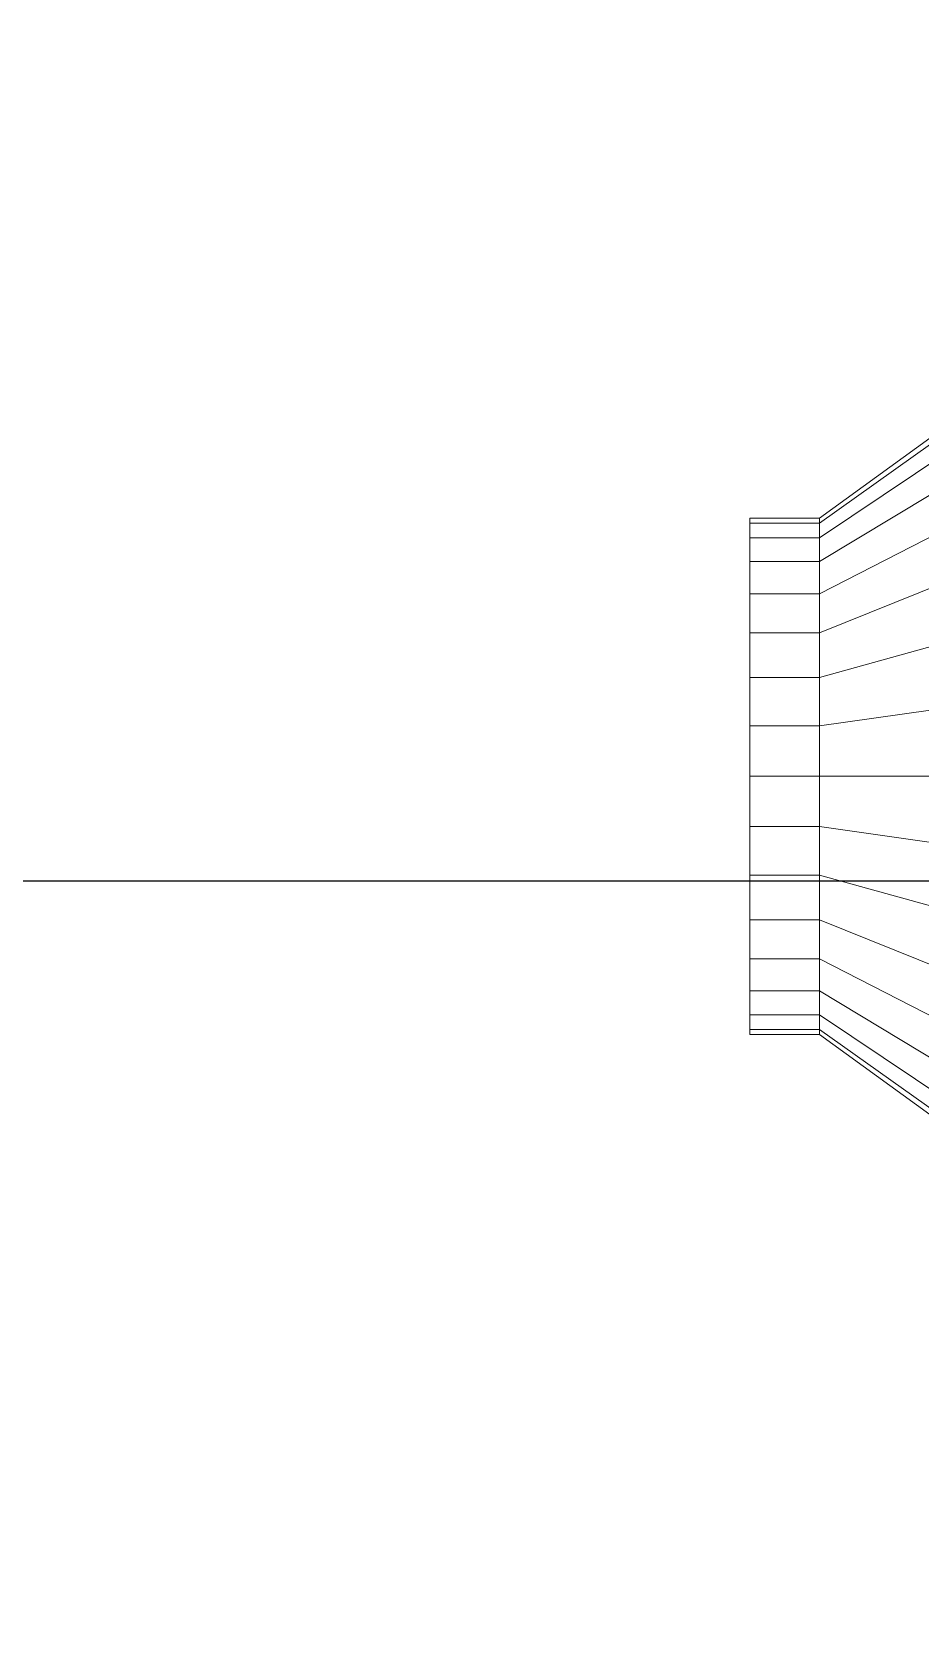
# Model space of a CAD drawing. Header units: millimetres. Extents: x -92759 to 184353, y -15225 to 86714.
# Drawn here: x -62409 to -62065, y 65019 to 65638 of the extents above; entities that cross this region are included whole.
import ezdxf

# ---------------------------------------------------------------- set-up
doc = ezdxf.new("R2010")
doc.units = ezdxf.units.MM
doc.layers.add('A-PATT-CONC', color=8, linetype='Continuous')
doc.layers.add('M-ACMV_FCU', color=5, linetype='Continuous')
doc.layers.add('HFI 9MM FPB', color=94, linetype='Continuous', lineweight=5)
doc.layers.add('M-ACMV_FAF', color=86, linetype='Continuous', lineweight=9)

# ---------------------------------------------------------------- blocks, each defined once
blk = doc.blocks.new('RCP_B8L1')
at = {"layer": 'A-PATT-CONC'}
h = blk.add_hatch(dxfattribs=at)
h.set_pattern_fill('ANSI37', color=256, scale=189, angle=45)
h.set_pattern_definition([(90, (-15653.8, 491361.7), (-600.075, 0), []), (180, (-15653.8, 491361.7), (-6e-14, -600.075), [])])
h.paths.add_polyline_path([(-18053.79524, 496761.70958), (-18053.79524, 493761.70958), (-15653.79524, 493761.70958), (-15653.79524, 491361.70958), (-6053.79525, 491361.70958), (-6053.79525, 496761.70958)])
at = {"layer": 'HFI 9MM FPB'}
h = blk.add_hatch(dxfattribs=at)
h.set_pattern_fill('ANSI33', color=256, scale=50)
h.paths.add_polyline_path([(-18053.79524, 496761.70958), (-18053.79524, 493761.70958), (-15653.79524, 493761.70958), (-15653.79524, 491361.70958), (-6053.79525, 491361.70958), (-6053.79525, 496761.70958)], flags=16)
h.paths.add_polyline_path([(-18529.04966, 497362.6459), (-16229.04966, 497362.6459), (-16229.04966, 496961.70958), (-15629.04966, 496961.70958), (-15629.04966, 497362.6459), (-6029.04966, 497362.6459), (-6029.04966, 496961.70958), (-5579.04966, 496961.70958), (-5579.04966, 491161.70958), (-16079.04966, 491161.70958), (-16079.04966, 493511.70958), (-18529.04966, 493511.70958)])
blk = doc.blocks.new('A$C7b6f4c33')
at = {"layer": 'M-ACMV_FAF', "linetype": 'ByBlock', "lineweight": 5, "invisible_edges": 14}
for points in [[(152, 296.270675, -61.558129), (152, 298, -44), (152, 308, -44), (152, 306.078528, -63.509032)], [(152, 298, -44), (152, 296.270675, -26.441871), (152, 306.078528, -24.490968), (152, 308, -44)], [(152, 291.149158, -78.441509), (152, 296.270675, -61.558129), (152, 306.078528, -63.509032), (152, 300.387953, -82.268343)], [(152, 296.270675, -26.441871), (152, 291.149158, -9.558491), (152, 300.387953, -5.731657), (152, 306.078528, -24.490968)], [(152, 282.832265, -94.001321), (152, 291.149158, -78.441509), (152, 300.387953, -82.268343), (152, 291.146961, -99.557023)], [(152, 291.149158, -9.558491), (152, 282.832265, 6.001321), (152, 291.146961, 11.557023), (152, 300.387953, -5.731657)], [(152, 271.63961, -107.63961), (152, 282.832265, -94.001321), (152, 291.146961, -99.557023), (152, 278.710678, -114.710678)], [(152, 282.832265, 6.001321), (152, 271.63961, 19.63961), (152, 278.710678, 26.710678), (152, 291.146961, 11.557023)], [(152, 258.001321, -118.832265), (152, 271.63961, -107.63961), (152, 278.710678, -114.710678), (152, 263.557023, -127.146961)], [(152, 271.63961, 19.63961), (152, 258.001321, 30.832265), (152, 263.557023, 39.146961), (152, 278.710678, 26.710678)], [(152, 242.441509, -127.149158), (152, 258.001321, -118.832265), (152, 263.557023, -127.146961), (152, 246.268343, -136.387953)], [(152, 258.001321, 30.832265), (152, 242.441509, 39.149158), (152, 246.268343, 48.387953), (152, 263.557023, 39.146961)], [(152, 225.558129, -132.270675), (152, 242.441509, -127.149158), (152, 246.268343, -136.387953), (152, 227.509032, -142.078528)], [(152, 242.441509, 39.149158), (152, 225.558129, 44.270675), (152, 227.509032, 54.078528), (152, 246.268343, 48.387953)], [(152, 208, -134), (152, 225.558129, -132.270675), (152, 227.509032, -142.078528), (152, 208, -144)], [(152, 225.558129, 44.270675), (152, 208, 46), (152, 208, 56), (152, 227.509032, 54.078528)], [(152, 208, 46), (152, 190.441871, 44.270675), (152, 188.490968, 54.078528), (152, 208, 56)], [(152, 190.441871, -132.270675), (152, 208, -134), (152, 208, -144), (152, 188.490968, -142.078528)], [(152, 190.441871, 44.270675), (152, 173.558491, 39.149158), (152, 169.731657, 48.387953), (152, 188.490968, 54.078528)], [(152, 173.558491, -127.149158), (152, 190.441871, -132.270675), (152, 188.490968, -142.078528), (152, 169.731657, -136.387953)], [(152, 173.558491, 39.149158), (152, 157.998679, 30.832265), (152, 152.442977, 39.146961), (152, 169.731657, 48.387953)], [(152, 157.998679, -118.832265), (152, 173.558491, -127.149158), (152, 169.731657, -136.387953), (152, 152.442977, -127.146961)], [(152, 157.998679, 30.832265), (152, 144.36039, 19.63961), (152, 137.289322, 26.710678), (152, 152.442977, 39.146961)], [(152, 144.36039, -107.63961), (152, 157.998679, -118.832265), (152, 152.442977, -127.146961), (152, 137.289322, -114.710678)], [(152, 144.36039, 19.63961), (152, 133.167735, 6.001321), (152, 124.853039, 11.557023), (152, 137.289322, 26.710678)], [(152, 133.167735, -94.001321), (152, 144.36039, -107.63961), (152, 137.289322, -114.710678), (152, 124.853039, -99.557023)], [(152, 133.167735, 6.001321), (152, 124.850842, -9.558491), (152, 115.612047, -5.731657), (152, 124.853039, 11.557023)], [(152, 124.850842, -78.441509), (152, 133.167735, -94.001321), (152, 124.853039, -99.557023), (152, 115.612047, -82.268343)], [(152, 124.850842, -9.558491), (152, 119.729325, -26.441871), (152, 109.921472, -24.490968), (152, 115.612047, -5.731657)], [(152, 119.729325, -61.558129), (152, 124.850842, -78.441509), (152, 115.612047, -82.268343), (152, 109.921472, -63.509032)], [(152, 119.729325, -26.441871), (152, 118, -44), (152, 108, -44), (152, 109.921472, -24.490968)], [(152, 118, -44), (152, 119.729325, -61.558129), (152, 109.921472, -63.509032), (152, 108, -44)]]:
    blk.add_3dface(points, dxfattribs=at)
at = {"layer": 'M-ACMV_FAF', "linetype": 'ByBlock', "lineweight": 5}
mesh = blk.add_polymesh((2, 32), dxfattribs=dict(at, n_close=True))
for k, corner in enumerate([(38, 208, 119), (38, 176.200278, 115.868001), (38, 145.622601, 106.592364), (38, 117.442052, 91.529547), (38, 92.741595, 71.258405), (38, 72.470453, 46.557948), (38, 57.407636, 18.377399), (38, 48.131999, -12.200278), (38, 45, -44), (38, 48.131999, -75.799722), (38, 57.407636, -106.377399), (38, 72.470453, -134.557948), (38, 92.741595, -159.258405), (38, 117.442052, -179.529547), (38, 145.622601, -194.592364), (38, 176.200278, -203.868001), (38, 208, -207), (38, 239.799722, -203.868001), (38, 270.377399, -194.592364), (38, 298.557948, -179.529547), (38, 323.258405, -159.258405), (38, 343.529547, -134.557948), (38, 358.592364, -106.377399), (38, 367.868001, -75.799722), (38, 371, -44), (38, 367.868001, -12.200278), (38, 358.592364, 18.377399), (38, 343.529547, 46.557948), (38, 323.258405, 71.258405), (38, 298.557948, 91.529547), (38, 270.377399, 106.592364), (38, 239.799722, 115.868001), (125, 208, 56), (125, 188.490968, 54.078528), (125, 169.731657, 48.387953), (125, 152.442977, 39.146961), (125, 137.289322, 26.710678), (125, 124.853039, 11.557023), (125, 115.612047, -5.731657), (125, 109.921472, -24.490968), (125, 108, -44), (125, 109.921472, -63.509032), (125, 115.612047, -82.268343), (125, 124.853039, -99.557023), (125, 137.289322, -114.710678), (125, 152.442977, -127.146961), (125, 169.731657, -136.387953), (125, 188.490968, -142.078528), (125, 208, -144), (125, 227.509032, -142.078528), (125, 246.268343, -136.387953), (125, 263.557023, -127.146961), (125, 278.710678, -114.710678), (125, 291.146961, -99.557023), (125, 300.387953, -82.268343), (125, 306.078528, -63.509032), (125, 308, -44), (125, 306.078528, -24.490968), (125, 300.387953, -5.731657), (125, 291.146961, 11.557023), (125, 278.710678, 26.710678), (125, 263.557023, 39.146961), (125, 246.268343, 48.387953), (125, 227.509032, 54.078528)]):
    mesh.set_mesh_vertex(divmod(k, 32), corner)
mesh = blk.add_polymesh((2, 32), dxfattribs=dict(at, n_close=True))
for k, corner in enumerate([(125, 208, 56), (125, 188.490968, 54.078528), (125, 169.731657, 48.387953), (125, 152.442977, 39.146961), (125, 137.289322, 26.710678), (125, 124.853039, 11.557023), (125, 115.612047, -5.731657), (125, 109.921472, -24.490968), (125, 108, -44), (125, 109.921472, -63.509032), (125, 115.612047, -82.268343), (125, 124.853039, -99.557023), (125, 137.289322, -114.710678), (125, 152.442977, -127.146961), (125, 169.731657, -136.387953), (125, 188.490968, -142.078528), (125, 208, -144), (125, 227.509032, -142.078528), (125, 246.268343, -136.387953), (125, 263.557023, -127.146961), (125, 278.710678, -114.710678), (125, 291.146961, -99.557023), (125, 300.387953, -82.268343), (125, 306.078528, -63.509032), (125, 308, -44), (125, 306.078528, -24.490968), (125, 300.387953, -5.731657), (125, 291.146961, 11.557023), (125, 278.710678, 26.710678), (125, 263.557023, 39.146961), (125, 246.268343, 48.387953), (125, 227.509032, 54.078528), (152, 208, 56), (152, 188.490968, 54.078528), (152, 169.731657, 48.387953), (152, 152.442977, 39.146961), (152, 137.289322, 26.710678), (152, 124.853039, 11.557023), (152, 115.612047, -5.731657), (152, 109.921472, -24.490968), (152, 108, -44), (152, 109.921472, -63.509032), (152, 115.612047, -82.268343), (152, 124.853039, -99.557023), (152, 137.289322, -114.710678), (152, 152.442977, -127.146961), (152, 169.731657, -136.387953), (152, 188.490968, -142.078528), (152, 208, -144), (152, 227.509032, -142.078528), (152, 246.268343, -136.387953), (152, 263.557023, -127.146961), (152, 278.710678, -114.710678), (152, 291.146961, -99.557023), (152, 300.387953, -82.268343), (152, 306.078528, -63.509032), (152, 308, -44), (152, 306.078528, -24.490968), (152, 300.387953, -5.731657), (152, 291.146961, 11.557023), (152, 278.710678, 26.710678), (152, 263.557023, 39.146961), (152, 246.268343, 48.387953), (152, 227.509032, 54.078528)]):
    mesh.set_mesh_vertex(divmod(k, 32), corner)
blk = doc.blocks.new('ACMV_B8L1_R9')
at = {"layer": 'M-ACMV_FAF', "linetype": 'ByBlock', "lineweight": 5, "xscale": -1}
blk.add_blockref('A$C7b6f4c33', (227824.06, -44813.22, 44), dxfattribs=at)

msp = doc.modelspace()

# ---------------------------------------------------------------- block references
at = {"layer": 'A-PATT-CONC', "color": 152, "true_color": 0x2776bb}
msp.add_blockref('RCP_B8L1', (-54803.97, -426920.47), dxfattribs=at)

# ---------------------------------------------------------------- next in the draw order: block references
at = {"layer": 'M-ACMV_FCU', "color": 5}
msp.add_blockref('ACMV_B8L1_R9', (-289803.02, 109954.6), dxfattribs=at)

doc.saveas('drawing.dxf')
